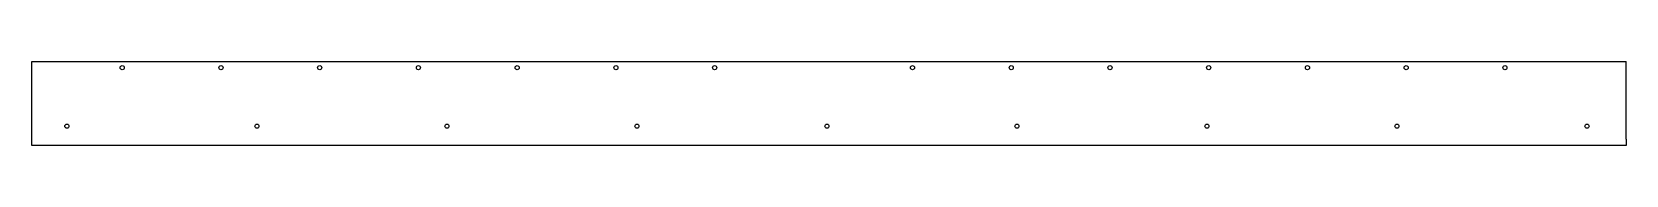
# Model space of a CAD drawing. Extents: x 0 to 96.9, y 0 to 5.1.
import ezdxf

# ---------------------------------------------------------------- set-up
doc = ezdxf.new("R2010")
doc.units = 0
doc.header["$LTSCALE"] = 1.21
doc.layers.get('0').update_dxf_attribs({"linetype": 'CONTINUOUS'})
doc.layers.add('DTM_AXES', color=7, linetype='CONTINUOUS')
doc.layers.add('DTM_SURFS', color=7, linetype='CONTINUOUS')

msp = doc.modelspace()

# ---------------------------------------------------------------- linework, layer by layer
at = {"color": 3, "linetype": 'CONTINUOUS'}
for p, q in [((0, 0.473), (0, 1.843)), ((96.88, 0.473), (96.88, 1.843)), ((0, 0), (0, 0.399)), ((96.88, 0), (0, 0)), ((96.88, 0.399), (96.88, 0))]:
    msp.add_line(p, q, dxfattribs=at)
at = {"layer": 'DTM_AXES', "color": 3, "linetype": 'CONTINUOUS'}
for p, q in [((0, 3.639), (0, 3.713)), ((96.88, 3.639), (96.88, 3.713)), ((0, 2.306), (0, 2.38)), ((96.88, 2.306), (96.88, 2.38)), ((0, 1.843), (0, 1.917)), ((96.88, 1.843), (96.88, 1.917)), ((0, 0.399), (0, 0.473)), ((96.88, 0.399), (96.88, 0.473))]:
    msp.add_line(p, q, dxfattribs=at)
for centre in [(5.49, 4.743), (11.49, 4.743), (17.49, 4.743), (23.49, 4.743), (29.49, 4.743), (35.49, 4.743), (41.49, 4.743), (53.515, 4.743), (59.515, 4.743), (65.515, 4.743), (71.515, 4.743), (77.515, 4.743), (83.515, 4.743), (89.515, 4.743), (2.127, 1.183), (13.674, 1.183), (25.22, 1.183), (36.767, 1.183), (48.314, 1.183), (59.86, 1.183), (71.407, 1.183), (82.953, 1.183), (94.5, 1.183)]:
    msp.add_circle(centre, 0.125, dxfattribs=at)
at = {"layer": 'DTM_SURFS', "color": 3, "linetype": 'CONTINUOUS'}
for p, q in [((0, 3.713), (0, 5.123)), ((0, 5.123), (96.88, 5.123)), ((96.88, 3.713), (96.88, 5.123)), ((0, 2.38), (0, 3.639)), ((96.88, 2.38), (96.88, 3.639)), ((0, 1.917), (0, 2.306)), ((96.88, 1.917), (96.88, 2.306))]:
    msp.add_line(p, q, dxfattribs=at)

doc.saveas('drawing.dxf')
